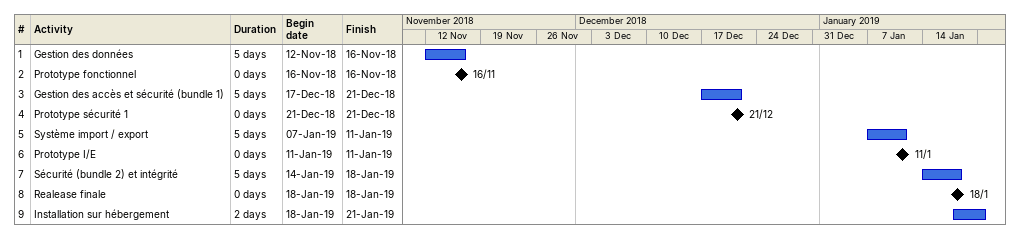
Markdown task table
| ID | Task | Duration | Start | Finish |
|---|---|---|---|---|
| 1 | Gestion des données | 5d | 2018-11-12 | 2018-11-16 |
| 2 | Prototype fonctionnel | 0d | 2018-11-16 | 2018-11-16 |
| 3 | Gestion des accès et sécurité (bundle 1) | 5d | 2018-12-17 | 2018-12-21 |
| 4 | Prototype sécurité 1 | 0d | 2018-12-21 | 2018-12-21 |
| 5 | Système import / export | 5d | 2019-01-07 | 2019-01-11 |
| 6 | Prototype I/E | 0d | 2019-01-11 | 2019-01-11 |
| 7 | Sécurité (bundle 2) et intégrité | 5d | 2019-01-14 | 2019-01-18 |
| 8 | Realease finale | 0d | 2019-01-18 | 2019-01-18 |
| 9 | Installation sur hébergement | 2d | 2019-01-18 | 2019-01-21 |
